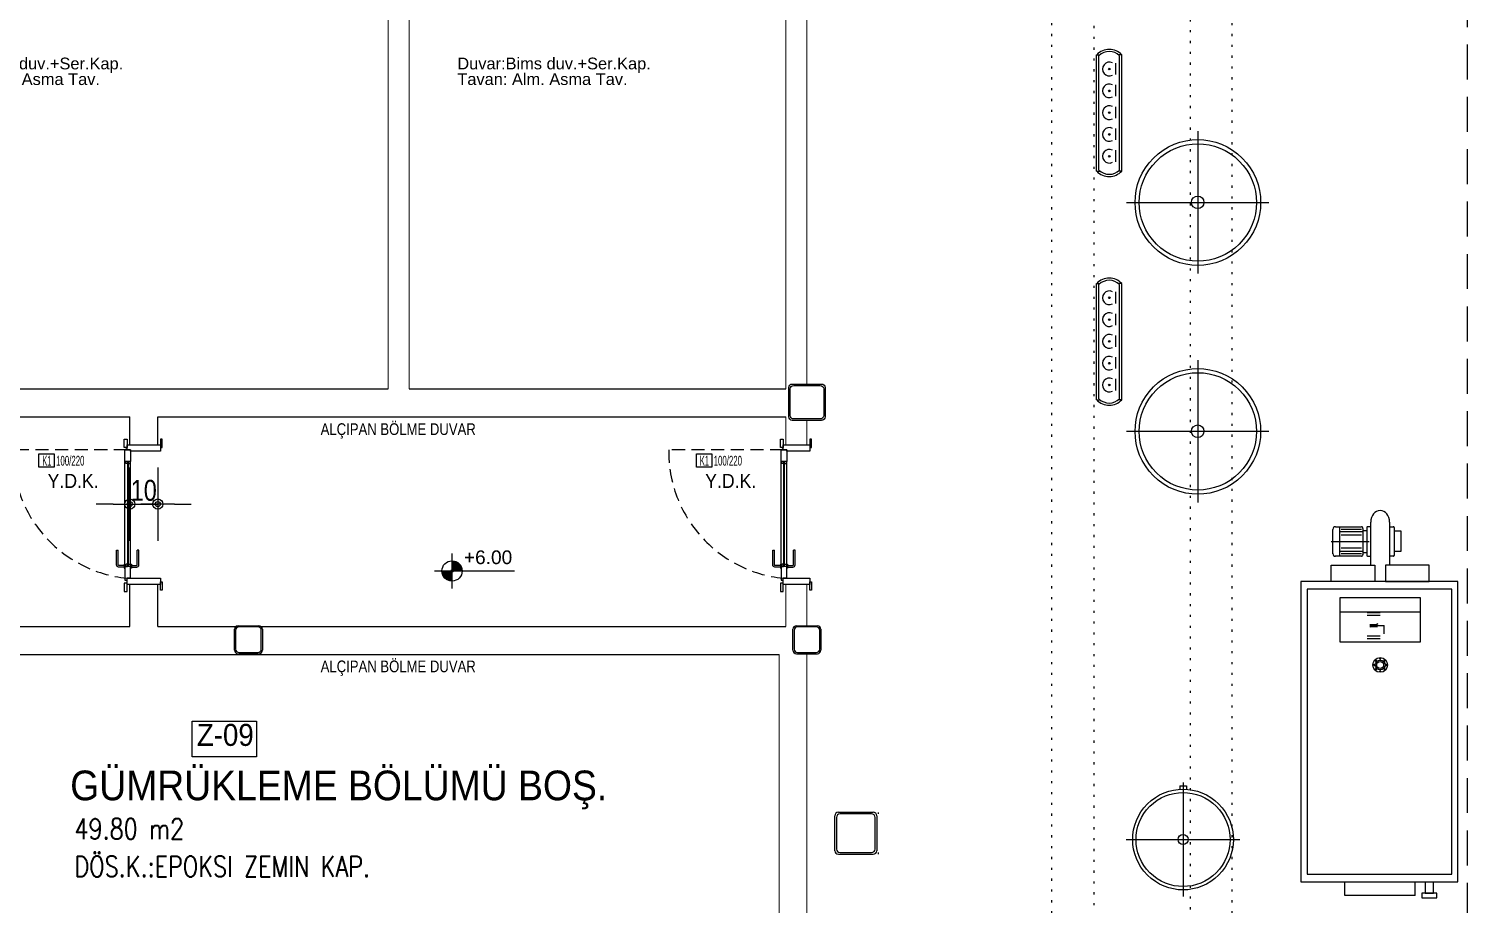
# Model space of a CAD drawing. Header units: centimetres. Extents: x 681015 to 688218, y 3995806 to 4004619.
# Drawn here: x 684387 to 685417, y 3997689 to 3998315 of the extents above; entities that cross this region are included whole.
import ezdxf
from ezdxf.enums import TextEntityAlignment as Align

# ---------------------------------------------------------------- set-up
doc = ezdxf.new("R2010")
doc.units = ezdxf.units.CM
doc.header["$LTSCALE"] = 100
doc.header["$MEASUREMENT"] = 0
doc.header["$PDMODE"] = 3
for name, pattern in [('DASHDOT', [1, 0.5, -0.25, 0, -0.25]), ('DOT4', [0.0775, 0.015, -0.0625]), ('DUZ', [500, 500]), ('HIDDEN', [0.375, 0.25, -0.125]), ('HIDDEN2', [0.1875, 0.125, -0.0625])]:
    doc.linetypes.add(name, pattern=pattern)
doc.layers.get('0').update_dxf_attribs({"linetype": 'DUZ'})
for name, color, linetype in [('BA', 6, 'Continuous'), ('DIM-IC', 10, 'Continuous'), ('DUV', 4, 'Continuous'), ('IZ1', 8, 'HIDDEN2'), ('kapi', 2, 'Continuous'), ('KOT', 30, 'Continuous'), ('NOTASYON', 7, 'Continuous'), ('PROMEK_13_EMIS KANALI', 150, 'Continuous'), ('PROMEK_26_EKIPMAN RENGI-1', 4, 'Continuous'), ('PROMEK_28_EKIPMAN RENGI-3', 13, 'Continuous'), ('PROMEK_29_EKIPMAN RENGI-4', 14, 'Continuous'), ('PROMEK_30_EKIPMAN RENGI-5', 60, 'Continuous'), ('PROMEK_31_EKIPMAN RENGI-6', 61, 'Continuous'), ('PROMEK_32_EKIPMAN RENGI-7', 62, 'Continuous'), ('PROMEK_34_EKIPMAN RENGI-9', 240, 'Continuous'), ('PROMEK_35_EKIPMAN RENGI-10', 244, 'Continuous'), ('TEXT', 7, 'Continuous'), ('TEXT-DÖŞ-KAPLAMA', 30, 'Continuous'), ('TEXT-M2', 8, 'Continuous'), ('TEXT-ODA-NO', 3, 'Continuous'), ('YAZI', 7, 'Continuous'), ('YAZI - MALZEMELER', 30, 'Continuous')]:
    doc.layers.add(name, color=color, linetype=linetype)
doc.layers.add('DOGALGAZ', color=130, linetype='Continuous', lineweight=0)
doc.styles.add('ARIAL', font='arial.ttf')
doc.styles.add('ARIEL25S', font='arial.ttf', dxfattribs={"width": 0.9, "height": 75})
doc.styles.add('BAS', font='arial.ttf', dxfattribs={"height": 100})
doc.styles.add('HELVI', font='arial.ttf', dxfattribs={"width": 0.9})
doc.styles.add('OL', font='arial.ttf', dxfattribs={"width": 0.8, "height": 15})
doc.styles.add('ROMANS', font='ROMANS.shx', dxfattribs={"width": 0.9})
doc.styles.add('SIMPLEX', font='turkce.shx', dxfattribs={"width": 0.65, "height": 10})
doc.styles.add('TR', font='arial.ttf')
doc.dimstyles.new('ahmet 50', dxfattribs={"dimtxt": 25, "dimasz": 12, "dimexe": 0.18, "dimexo": 0.06, "dimgap": 2, "dimtad": 1, "dimdec": 0, "dimlfac": 0.5, "dimrnd": 1, "dimzin": 9, "dimdsep": 46, "dimtxsty": 'OL', "dimblk": 'DIMDOT2', "dimcen": 0.09, "dimse1": 1, "dimse2": 1, "dimclrd": 256, "dimclre": 256, "dimadec": 0, "dimazin": 0, "dimtfac": 1, "dimtdec": 0, "dimtix": 1, "dimtmove": 2, "dimatfit": 3, "dimldrblk": 'DIMDOT2', "dimfxl": 1, "dimtolj": 1, "dimarcsym": 0})

# ---------------------------------------------------------------- blocks, each defined once
blk = doc.blocks.new('K')
at = {"layer": 'KOT'}
for p, q in [((0, -9.49), (0, 9.49)), ((-9.49, 0), (33.83, 0)), ((-5.39, -1.03), (-5.39, 0)), ((-5.15, -1.91), (-5.15, 0)), ((-4.9, -2.47), (-4.9, 0)), ((-4.66, -2.91), (-4.66, 0)), ((-4.41, -3.27), (-4.41, 0)), ((-4.17, -3.57), (-4.17, 0)), ((-3.92, -3.84), (-3.92, 0)), ((-3.68, -4.08), (-3.68, 0)), ((-3.43, -4.28), (-3.43, 0)), ((-3.19, -4.47), (-3.19, 0)), ((-2.94, -4.63), (-2.94, 0)), ((-2.7, -4.78), (-2.7, 0)), ((-2.45, -4.91), (-2.45, 0)), ((-2.21, -5.03), (-2.21, 0)), ((-1.96, -5.13), (-1.96, 0)), ((-1.72, -5.21), (-1.72, 0)), ((-1.47, -5.29), (-1.47, 0)), ((-1.23, -5.35), (-1.23, 0)), ((-0.98, -5.4), (-0.98, 0)), ((-0.74, -5.44), (-0.74, 0)), ((0.25, 5.48), (0.25, 0.66)), ((0.49, 5.47), (0.49, 0.5)), ((0.74, 5.44), (0.74, 0)), ((0.98, 5.4), (0.98, 0)), ((1.23, 5.35), (1.23, 0)), ((1.47, 5.29), (1.47, 0)), ((1.72, 5.21), (1.72, 0)), ((1.96, 5.13), (1.96, 0)), ((2.21, 5.03), (2.21, 0)), ((2.45, 4.91), (2.45, 0)), ((2.7, 4.78), (2.7, 0)), ((2.94, 4.63), (2.94, 0)), ((3.19, 4.47), (3.19, 0)), ((3.43, 4.28), (3.43, 0)), ((3.68, 4.08), (3.68, 0)), ((3.92, 3.84), (3.92, 0)), ((4.17, 3.57), (4.17, 0)), ((4.41, 3.27), (4.41, 0)), ((4.66, 2.91), (4.66, 0)), ((4.9, 2.47), (4.9, 0)), ((5.15, 1.91), (5.15, 0)), ((5.39, 1.03), (5.39, 0)), ((-0.49, -5.47), (-0.49, -0.5)), ((-0.25, -5.48), (-0.25, -0.66))]:
    blk.add_line(p, q, dxfattribs=at)
for radius in [5.49, 0.7]:
    blk.add_circle((0, 0), radius, dxfattribs=at)
blk = doc.blocks.new('KELEBEK VANA_SISTEM_YUKSEL')
at = {"layer": 'PROMEK_34_EKIPMAN RENGI-9'}
for p, q in [((-26, -13.2), (-26, 12.8)), ((-20.8, -13.2), (-20.8, 12.8)), ((-3.2, 8), (3.2, -8)), ((16.3, 21), (0, 21)), ((0, -0.2), (0, 21)), ((20.8, -13.2), (20.8, 12.8)), ((26, -13.2), (26, 12.8))]:
    blk.add_line(p, q, dxfattribs=at)
blk.add_trace([(-3.2, 8), (3.2, 8), (-3.2, -8), (3.2, -8)], dxfattribs=at)
blk = doc.blocks.new('KAZAN (PLAN-1)')
at = {"layer": 'PROMEK_26_EKIPMAN RENGI-1'}
for p, q in [((310.5, 111.4), (-119.5, 111.4)), ((-119.5, 111.4), (-119.5, -113.6)), ((310.5, -113.6), (310.5, 111.4)), ((-119.5, -113.6), (310.5, -113.6))]:
    blk.add_line(p, q, dxfattribs=at)
at = {"layer": 'PROMEK_28_EKIPMAN RENGI-3'}
for p, q in [((299.6, 102.5), (-108.6, 102.5)), ((-108.6, 102.5), (-108.6, -104.7)), ((299.6, -104.7), (299.6, 102.5)), ((-108.6, -104.7), (299.6, -104.7))]:
    blk.add_line(p, q, dxfattribs=at)
at = {"layer": 'PROMEK_29_EKIPMAN RENGI-4'}
for radius in [10.5, 7, 5]:
    blk.add_circle((0, 0), radius, dxfattribs=at)
at = {"layer": 'PROMEK_30_EKIPMAN RENGI-5'}
for p, q in [((-119.5, 70.2), (-142.7, 70.2)), ((-142.7, 70.2), (-142.7, 7.7)), ((326.6, 76.3), (310.5, 76.3)), ((310.5, 64.4), (326.6, 64.4)), ((333.5, 81), (326.6, 81)), ((326.6, 81), (326.6, 59.6)), ((326.6, 64.4), (326.6, 76.3)), ((333.5, 59.6), (333.5, 81)), ((-96.5, -57.1), (-96.5, 57.1)), ((-96.5, 57.1), (-32.7, 57.1)), ((-75.6, 57.1), (-75.6, -57.1)), ((-32.7, 57.1), (-32.7, -57.1)), ((329.8, 50.3), (310.5, 50.3)), ((326.6, 59.6), (333.5, 59.6)), ((329.8, 50.3), (329.8, -50.4)), ((-142.7, 7.7), (-119.5, 7.7)), ((-142.7, -7.7), (-119.5, -7.7)), ((-142.7, -70.2), (-142.7, -7.7)), ((-32.7, -57.1), (-96.5, -57.1)), ((329.8, -50.4), (310.5, -50.4)), ((-119.5, -70.2), (-142.7, -70.2))]:
    blk.add_line(p, q, dxfattribs=at)
at = {"layer": 'PROMEK_32_EKIPMAN RENGI-7'}
for p, q in [((-119.5, 7.7), (-119.5, 70.2)), ((-119.5, -7.7), (-119.5, -70.2))]:
    blk.add_line(p, q, dxfattribs=at)
at = {"layer": 'PROMEK_34_EKIPMAN RENGI-9'}
for p, q in [((-162.7, 30.3), (-191.6, 30.3)), ((-191.6, 30.3), (-191.6, 20)), ((-162.7, 20), (-162.7, 30.3)), ((-204.6, 13.4), (-143.4, 13.4)), ((-197.9, 13.8), (-197.9, 18.8)), ((-196.7, 20), (-156.8, 20)), ((-155.7, 18.9), (-155.7, 13.8)), ((-142.7, -13.4), (-204.6, -13.4)), ((-197.9, -13.9), (-197.9, -17.8)), ((-196.7, -19.1), (-156.8, -19.1)), ((-192.5, -24.7), (-192.5, -19)), ((-176.8, -70.3), (-176.8, -15.6)), ((-161.2, -24.7), (-161.2, -19)), ((-155.7, -17.9), (-155.7, -13.9)), ((-197.9, -64.2), (-197.9, -26.6)), ((-195.4, -24.7), (-157.7, -24.7)), ((-194.2, -56), (-194.2, -26.7)), ((-191, -58.2), (-191, -24.7)), ((-186.3, -56), (-186.3, -26.7)), ((-167.5, -56.1), (-167.5, -26.6)), ((-162.8, -58.2), (-162.8, -24.7)), ((-159.5, -56.1), (-159.5, -26.7)), ((-155.7, -26.5), (-155.7, -64.8)), ((-197.9, -58.2), (-155.7, -58.2)), ((-159.2, -67.7), (-194.1, -67.7))]:
    blk.add_line(p, q, dxfattribs=at)
for centre, major_axis, start_param, end_param in [((-204.6, 0), (16.4, 0), 1.571205, 4.71269), ((-196.7, 19), (1.25, 0), 1.570796, 3.345303), ((-157, 19), (1.25, 0), -0.20371, 1.570796), ((-196.7, -18), (1.25, 0), 2.937882, 4.712389), ((-157, -18), (1.25, 0), -1.570796, 0.20371), ((-195.6, -26.6), (2.36, 0), 1.494656, 3.141593), ((-158.1, -26.6), (2.36, 0), 0, 1.646937), ((-194.1, -64.6), (3.84, 0), 3.012201, 4.712389), ((-159.5, -64.6), (3.84, 0), -1.570796, 0.129391)]:
    blk.add_ellipse(centre, major_axis=major_axis, ratio=0.820513, start_param=start_param, end_param=end_param, dxfattribs=at)
at = {"layer": 'PROMEK_35_EKIPMAN RENGI-10', "lineweight": 5}
for centre in [(-8.8, 0), (-6.2, 6.2), (0, 8.7), (6.2, 6.2), (8.7, 0), (-6.2, -6.2), (0, -8.8), (6.2, -6.2)]:
    blk.add_circle(centre, 1, dxfattribs=at)
blk = doc.blocks.new('genlesme tankı')
at = {"layer": 'PROMEK_26_EKIPMAN RENGI-1'}
for p, q in [((-3426.5, -2345.1), (-3421.7, -2345.1)), ((-3426.5, -2345.1), (-3426.5, -2347.6)), ((-3421.7, -2345.1), (-3421.7, -2347.6))]:
    blk.add_line(p, q, dxfattribs=at)
blk.add_ellipse((-3424.1, -2383.5), major_axis=(-25.5, -25.5), ratio=1, dxfattribs=at)
at = {"layer": 'PROMEK_29_EKIPMAN RENGI-4', "linetype": 'DASHDOT', "ltscale": 8}
for p, q in [((-3424.1, -2342.8), (-3424.1, -2424.2)), ((-3464.8, -2383.5), (-3383.4, -2383.5))]:
    blk.add_line(p, q, dxfattribs=at)
at = {"layer": 'PROMEK_29_EKIPMAN RENGI-4'}
for major_axis, start_param, end_param in [((-23.8, -23.8), 1.570796326794901, 7.853981633974487), ((-2.55, -2.55), 1.570796326794896, 7.853981633974483)]:
    blk.add_ellipse((-3424.1, -2383.5), major_axis=major_axis, ratio=1, start_param=start_param, end_param=end_param, dxfattribs=at)
blk = doc.blocks.new('ANANAN')
at = {"layer": 'PROMEK_31_EKIPMAN RENGI-6', "lineweight": -3}
for p, q in [((-2434.9, -1372.2), (-2434.9, -1374.6)), ((-2434.9, -1372.2), (-2351.5, -1372.2)), ((-2434.1, -1373.8), (-2352.2, -1373.8)), ((-2351.5, -1372.2), (-2351.5, -1374.6)), ((-2434.8, -1390.2), (-2434.8, -1387.9)), ((-2434.8, -1390.2), (-2351.6, -1390.2)), ((-2434.1, -1388.6), (-2352.3, -1388.6)), ((-2351.6, -1390.2), (-2351.6, -1387.9))]:
    blk.add_line(p, q, dxfattribs=at)
at = {"layer": 'PROMEK_31_EKIPMAN RENGI-6', "linetype": 'Continuous', "lineweight": -3}
for p, q in [((-2428.1, -1385.9), (-2419.9, -1385.9)), ((-2412.5, -1385.9), (-2404.4, -1385.9)), ((-2396.9, -1385.9), (-2388.8, -1385.9)), ((-2381.3, -1385.9), (-2373.2, -1385.9)), ((-2365.8, -1385.9), (-2357.6, -1385.9))]:
    blk.add_line(p, q, dxfattribs=at)
for centre in [(-2424.2, -1381.3), (-2408.6, -1381.3), (-2393, -1381.3), (-2377.4, -1381.3), (-2361.8, -1381.3)]:
    blk.add_circle(centre, 0.589, dxfattribs=at)
at = {"layer": 'PROMEK_31_EKIPMAN RENGI-6', "lineweight": -3}
for centre, radius, start, end in [((-2426.4, -1381.2), 12.3, 133.3151, 227.0951), ((-2426.4, -1381.2), 10.7, 136.2108, 223.9974), ((-2360, -1381.2), 10.7, 316.0026, 43.7892), ((-2360, -1381.2), 12.3, 312.9371, 46.6129)]:
    blk.add_arc(centre, radius, start, end, dxfattribs=at)
at = {"layer": 'PROMEK_31_EKIPMAN RENGI-6', "linetype": 'Continuous', "lineweight": -3}
for centre in [(-2424.2, -1381.3), (-2408.6, -1381.3), (-2393, -1381.3), (-2377.4, -1381.3), (-2361.8, -1381.3)]:
    blk.add_arc(centre, 4.92, 331.9392, 208.1911, dxfattribs=at)
blk = doc.blocks.new('GN1')
at = {"layer": 'PROMEK_26_EKIPMAN RENGI-1'}
blk.add_ellipse((-4194.5, -1541.7), major_axis=(-31.8, -31.8), ratio=1, dxfattribs=at)
at = {"layer": 'PROMEK_29_EKIPMAN RENGI-4', "linetype": 'DASHDOT', "ltscale": 8}
for p, q in [((-4194.6, -1490.7), (-4194.6, -1592.5)), ((-4245.5, -1541.6), (-4143.6, -1541.6))]:
    blk.add_line(p, q, dxfattribs=at)
at = {"layer": 'PROMEK_29_EKIPMAN RENGI-4'}
for centre, major_axis, start_param, end_param in [((-4194.5, -1541.7), (-29.7, -29.7), 1.570796326794901, 7.853981633974487), ((-4194.6, -1541.6), (-3.18, -3.18), 1.570796326794896, 7.853981633974483)]:
    blk.add_ellipse(centre, major_axis=major_axis, ratio=1, start_param=start_param, end_param=end_param, dxfattribs=at)
blk = doc.blocks.new('DIMDOT2')
at = {"color": 0, "linetype": 'ByBlock'}
blk.add_line((0, -2.1875), (0, 2.1875), dxfattribs=at)
blk.add_line((-1, 0), (1, 0))
for radius in [0.3038, 0.1511]:
    blk.add_circle((0, 0), radius)
blk = doc.blocks.new('*D5611')
at = {"layer": 'DEFPOINTS', "color": 0, "transparency": 16777216}
for p in [(684459, 3998027.7), (684479, 3998027.7), (684479, 3997975.3)]:
    blk.add_point(p, dxfattribs=at)
at = {"layer": 'DIM-IC', "lineweight": -2, "transparency": 16777216}
for p, q in [((684447, 3997975.3), (684435, 3997975.3)), ((684459, 3997975.3), (684479, 3997975.3)), ((684491, 3997975.3), (684503, 3997975.3))]:
    blk.add_line(p, q, dxfattribs=at)
at = {"layer": 'DIM-IC', "lineweight": -2, "transparency": 16777216, "xscale": 12, "yscale": 12, "zscale": 12}
blk.add_blockref('DIMDOT2', (684459, 3997975.3), dxfattribs=at)
at = {"layer": 'DIM-IC', "lineweight": -2, "transparency": 16777216, "xscale": 12, "yscale": 12, "zscale": 12, "rotation": 180}
blk.add_blockref('DIMDOT2', (684479, 3997975.3), dxfattribs=at)
at = {"layer": 'DIM-IC', "color": 0, "transparency": 16777216, "insert": (684469, 3997985), "char_height": 15, "attachment_point": 5, "style": 'OL'}
blk.add_mtext('\\A1;10', dxfattribs=at)
blk = doc.blocks.new('NOT-1')
at = {"layer": 'NOTASYON'}
blk.add_lwpolyline([(15.7, 13.8), (15.7, 0), (0, 0), (0, 13.8)], close=True, dxfattribs=at)
at = {"layer": 'NOTASYON', "style": 'SIMPLEX', "width": 0.55}
for tag, p in [('ISIM', (1.8, -1.4)), ('BOYUT', (17.7, -1.4))]:
    blk.add_attdef(tag, text='', height=10, dxfattribs=at).set_placement(p, align=Align.BOTTOM_LEFT)
blk = doc.blocks.new('İSİM-DÖŞ')
at = {"style": 'HELVI', "width": 0.9}
for p in [(-2.06, -35.97), (-2.06, -65.17)]:
    blk.add_attdef('ODA', text='', height=21.78, dxfattribs=at).set_placement(p, align=Align.BOTTOM_LEFT)
at = {"layer": 'TEXT-DÖŞ-KAPLAMA', "style": 'ROMANS', "width": 0.8}
blk.add_attdef('DÖS', text='', height=16.34, dxfattribs=at).set_placement((0.55, -109.88), align=Align.BOTTOM_LEFT)
at = {"layer": 'TEXT-M2', "style": 'ROMANS', "width": 0.8}
blk.add_attdef('M2', text='', height=16.34, dxfattribs=at).set_placement((0.55, -87.06), align=Align.BOTTOM_LEFT)

msp = doc.modelspace()

# ---------------------------------------------------------------- linework, layer by layer
at = {"layer": 'BA'}
for p, q in [((684536.5, 3997888.2), (684551.5, 3997888.2)), ((684550.7, 3997887.4), (684537.3, 3997887.4)), ((684936.5, 3997888.2), (684951.5, 3997888.2)), ((684950.7, 3997887.4), (684937.3, 3997887.4)), ((684534, 3997870.7), (684534, 3997885.7)), ((684534.8, 3997884.9), (684534.8, 3997871.5)), ((684553.2, 3997871.5), (684553.2, 3997884.9)), ((684554, 3997885.7), (684554, 3997870.7)), ((684934, 3997870.7), (684934, 3997885.7)), ((684934.8, 3997884.9), (684934.8, 3997871.5)), ((684953.2, 3997871.5), (684953.2, 3997884.9)), ((684954, 3997885.7), (684954, 3997870.7)), ((684536.5, 3997868.2), (684551.5, 3997868.2)), ((684537.3, 3997869), (684550.7, 3997869)), ((684936.5, 3997868.2), (684951.5, 3997868.2)), ((684937.3, 3997869), (684950.7, 3997869)), ((684966.5, 3997754.7), (684991.5, 3997754.7)), ((684990.3, 3997753.5), (684967.7, 3997753.5)), ((684995, 3997754.6), (684995, 3997753.6)), ((684964, 3997727.2), (684964, 3997752.2)), ((684965.2, 3997751), (684965.2, 3997728.4)), ((684992.8, 3997728.4), (684992.8, 3997751)), ((684994, 3997752.2), (684994, 3997727.2)), ((684966.5, 3997724.7), (684991.5, 3997724.7)), ((684967.7, 3997725.9), (684990.3, 3997725.9)), ((684995, 3997725.8), (684995, 3997724.8))]:
    msp.add_line(p, q, dxfattribs=at)
for points in [[(684933.5, 3998061.2), (684954.5, 3998061.2, -0.414214), (684957, 3998058.7), (684957, 3998037.7, -0.414214), (684954.5, 3998035.2), (684933.5, 3998035.2, -0.414214), (684931, 3998037.7), (684931, 3998058.7, -0.414214)], [(684934.5, 3998060.2), (684953.5, 3998060.2, -0.414214), (684956, 3998057.7), (684956, 3998038.7, -0.414214), (684953.5, 3998036.2), (684934.5, 3998036.2, -0.414214), (684932, 3998038.7), (684932, 3998057.7, -0.414214)]]:
    msp.add_lwpolyline(points, format="xyb", close=True, dxfattribs=at)
for centre, start, end in [((684536.5, 3997885.7), 90, 180), ((684537.3, 3997884.9), 90, 180), ((684550.7, 3997884.9), 0, 90), ((684551.5, 3997885.7), 0, 90), ((684936.5, 3997885.7), 90, 180), ((684937.3, 3997884.9), 90, 180), ((684950.7, 3997884.9), 0, 90), ((684951.5, 3997885.7), 0, 90), ((684536.5, 3997870.7), 180, 270), ((684537.3, 3997871.5), 180, 270), ((684550.7, 3997871.5), 270, 0), ((684551.5, 3997870.7), 270, 0), ((684936.5, 3997870.7), 180, 270), ((684937.3, 3997871.5), 180, 270), ((684950.7, 3997871.5), 270, 0), ((684951.5, 3997870.7), 270, 0), ((684966.5, 3997752.2), 90, 180), ((684967.7, 3997751), 90, 180), ((684990.3, 3997751), 0, 90), ((684991.5, 3997752.2), 0, 90), ((684966.5, 3997727.2), 180, 270), ((684967.7, 3997728.4), 180, 270), ((684990.3, 3997728.4), 270, 0), ((684991.5, 3997727.2), 270, 0)]:
    msp.add_arc(centre, 2.5, start, end, dxfattribs=at)
at = {"layer": 'DOGALGAZ'}
for p, q in [((684929, 3998057.7), (684929, 3998774.7)), ((684944, 3998061.2), (684944, 3998764.2)), ((684644, 3998057.7), (684644, 3998654.7)), ((684659, 3998057.7), (684659, 3998654.7)), ((684929, 3998017.7), (684929, 3998037.7)), ((684944, 3998017.7), (684944, 3998035.2)), ((684929, 3997887.7), (684929, 3997917.7)), ((684944, 3997887.7), (684944, 3997917.7)), ((684924, 3997527.7), (684924, 3997867.7)), ((684944, 3997527.7), (684944, 3997867.7))]:
    msp.add_line(p, q, dxfattribs=at)
at = {"layer": 'DUV', "linetype": 'HIDDEN'}
msp.add_line((685417, 4003779.2), (685417, 3997102.9), dxfattribs=at)
at = {"layer": 'DUV', "lineweight": -2}
for p, q in [((684364, 3998057.7), (684644, 3998057.7)), ((684659, 3998057.7), (684929, 3998057.7)), ((684334, 3998037.7), (684459, 3998037.7)), ((684459, 3998017.7), (684459, 3998037.7)), ((684479, 3998017.7), (684479, 3998037.7)), ((684479, 3998037.7), (684929, 3998037.7)), ((684459, 3998017.7), (684479, 3998017.7)), ((684929, 3998017.7), (684944, 3998017.7)), ((684459, 3997887.7), (684459, 3997917.7)), ((684479, 3997917.7), (684459, 3997917.7)), ((684479, 3997887.7), (684479, 3997917.7)), ((684944, 3997917.7), (684929, 3997917.7)), ((684084, 3997887.7), (684459, 3997887.7)), ((684479, 3997887.7), (684929, 3997887.7)), ((684104, 3997867.7), (684924, 3997867.7))]:
    msp.add_line(p, q, dxfattribs=at)
at = {"layer": 'IZ1', "linetype": 'DOT4'}
for p, q in [((685218.5, 4003375.2), (685218.5, 3997535.2)), ((685248.5, 3997535.2), (685248.5, 4003375.2)), ((685119.5, 3997535.2), (685119.5, 4001704.2)), ((685149.5, 4001704.2), (685149.5, 3997535.2))]:
    msp.add_line(p, q, dxfattribs=at)
at = {"layer": 'kapi'}
for points in [[(684457, 3998015.7), (684455, 3998015.7), (684455, 3998021.7), (684457, 3998021.7)], [(684481, 3998015.7), (684482.2, 3998015.7), (684482.2, 3998021.7), (684481, 3998021.7)], [(684927, 3998015.7), (684925, 3998015.7), (684925, 3998021.7), (684927, 3998021.7)], [(684946, 3998015.7), (684947.2, 3998015.7), (684947.2, 3998021.7), (684946, 3998021.7)], [(684459.5, 3998005.7), (684455.5, 3998005.7), (684455.5, 3998014), (684459.5, 3998014)], [(684457, 3998014.2), (684457, 3998017.7), (684481, 3998017.7), (684481, 3998013.2), (684459.5, 3998013.2), (684459.5, 3998014.2)], [(684929.5, 3998005.7), (684925.5, 3998005.7), (684925.5, 3998014), (684929.5, 3998014)], [(684927, 3998014.2), (684927, 3998017.7), (684946, 3998017.7), (684946, 3998013.2), (684929.5, 3998013.2), (684929.5, 3998014.2)], [(684455.8, 3998005.7), (684457.3, 3998005.7), (684457.3, 3998004.2), (684456.3, 3998004.2), (684455.8, 3998004.7)], [(684459.3, 3998005.7), (684457.8, 3998005.7), (684457.8, 3998004.2), (684458.8, 3998004.2), (684459.3, 3998004.7)], [(684925.8, 3998005.7), (684927.3, 3998005.7), (684927.3, 3998004.2), (684926.3, 3998004.2), (684925.8, 3998004.7)], [(684929.3, 3998005.7), (684927.8, 3998005.7), (684927.8, 3998004.2), (684928.8, 3998004.2), (684929.3, 3998004.7)], [(684455.5, 3997932.2), (684455, 3997932.2), (684455, 3997929.4), (684455.5, 3997929.4)], [(684459.5, 3997922.5), (684459.5, 3997930.7), (684455.5, 3997930.7), (684455.5, 3997920.7), (684457, 3997920.7), (684457, 3997922.5), (684459.5, 3997922.5)], [(684455.8, 3997930.7), (684457.3, 3997930.7), (684457.3, 3997932.2), (684456.3, 3997932.2), (684455.8, 3997931.7)], [(684459.3, 3997930.7), (684457.8, 3997930.7), (684457.8, 3997932.2), (684458.8, 3997932.2), (684459.3, 3997931.7)], [(684459.5, 3997932.2), (684460.1, 3997932.2), (684460.1, 3997929.4), (684459.5, 3997929.4)], [(684925.5, 3997932.2), (684925, 3997932.2), (684925, 3997929.4), (684925.5, 3997929.4)], [(684929.5, 3997922.5), (684929.5, 3997930.7), (684925.5, 3997930.7), (684925.5, 3997920.7), (684927, 3997920.7), (684927, 3997922.5), (684929.5, 3997922.5)], [(684925.8, 3997930.7), (684927.3, 3997930.7), (684927.3, 3997932.2), (684926.3, 3997932.2), (684925.8, 3997931.7)], [(684929.3, 3997930.7), (684927.8, 3997930.7), (684927.8, 3997932.2), (684928.8, 3997932.2), (684929.3, 3997931.7)], [(684929.5, 3997932.2), (684930.1, 3997932.2), (684930.1, 3997929.4), (684929.5, 3997929.4)], [(684457, 3997918.7), (684455, 3997918.7), (684455, 3997912.7), (684457, 3997912.7)], [(684481, 3997917.7), (684457, 3997917.7), (684457, 3997922.2), (684481, 3997922.2)], [(684481, 3997919.7), (684482.2, 3997919.7), (684482.2, 3997913.7), (684481, 3997913.7)], [(684927, 3997918.7), (684925, 3997918.7), (684925, 3997912.7), (684927, 3997912.7)], [(684946, 3997917.7), (684927, 3997917.7), (684927, 3997922.2), (684946, 3997922.2)], [(684946, 3997919.7), (684947.2, 3997919.7), (684947.2, 3997913.7), (684946, 3997913.7)]]:
    msp.add_lwpolyline(points, close=True, dxfattribs=at)
at = {"layer": 'kapi', "linetype": 'HIDDEN2', "ltscale": 0.75}
for points in [[(684457, 3998014.2), (684375, 3998014.2, 0.389764), (684457, 3997922.2)], [(684927, 3998014.2), (684845, 3998014.2, 0.389764), (684927, 3997922.2)]]:
    msp.add_lwpolyline(points, format="xyb", dxfattribs=at)
at = {"layer": 'kapi'}
for points in [[(684455.5, 3997930.7), (684455.5, 3998005.7)], [(684457.3, 3998005.7), (684457.3, 3997930.7)], [(684457.8, 3998005.7), (684457.8, 3997930.7)], [(684459.5, 3997930.7), (684459.5, 3998005.7)], [(684925.5, 3997930.7), (684925.5, 3998005.7)], [(684927.3, 3998005.7), (684927.3, 3997930.7)], [(684927.8, 3998005.7), (684927.8, 3997930.7)], [(684929.5, 3997930.7), (684929.5, 3998005.7)]]:
    msp.add_lwpolyline(points, dxfattribs=at)
for points in [[(684455, 3997930.2), (684451, 3997930.2, -0.414214), (684449.5, 3997931.7), (684449.5, 3997942.2), (684450.7, 3997942.2)], [(684455, 3997931.4), (684451, 3997931.4, -0.414214), (684450.7, 3997931.7), (684450.7, 3997942.2)], [(684460.1, 3997930.2), (684464, 3997930.2, 0.414214), (684465.5, 3997931.7), (684465.5, 3997942.2), (684464.3, 3997942.2)], [(684460.1, 3997931.4), (684464, 3997931.4, 0.414214), (684464.3, 3997931.7), (684464.3, 3997942.2)], [(684925, 3997930.2), (684921, 3997930.2, -0.414214), (684919.5, 3997931.7), (684919.5, 3997942.2), (684920.7, 3997942.2)], [(684925, 3997931.4), (684921, 3997931.4, -0.414214), (684920.7, 3997931.7), (684920.7, 3997942.2)], [(684930.1, 3997931.4), (684934, 3997931.4, 0.414214), (684934.3, 3997931.7), (684934.3, 3997942.2)], [(684930.1, 3997930.2), (684934, 3997930.2, 0.414214), (684935.5, 3997931.7), (684935.5, 3997942.2), (684934.3, 3997942.2)]]:
    msp.add_lwpolyline(points, format="xyb", dxfattribs=at)
for centre in [(684456.5, 3998014.4), (684926.5, 3998014.4)]:
    msp.add_circle(centre, 0.484, dxfattribs=at)
at = {"layer": 'TEXT-ODA-NO'}
msp.add_lwpolyline([(684503.7, 3997819.9), (684549.7, 3997819.9), (684549.7, 3997794.3), (684503.7, 3997794.3)], close=True, dxfattribs=at)

# ---------------------------------------------------------------- block references
at = {"layer": 'KOT', "xscale": 1.3230000003241, "yscale": 1.3230000003241, "zscale": 1.3230000003241}
msp.add_blockref('K', (684689.8, 3997927.4), dxfattribs=at)
at = {"layer": 'NOTASYON'}
ref = msp.add_blockref('NOT-1', (684393.8, 3998001.6), dxfattribs=dict(at, xscale=0.7000000001862645, yscale=0.7000000001862645, zscale=0.7000000001862645))
ref.add_attrib('BOYUT', '100/220', dxfattribs={"height": 7, "style": 'SIMPLEX', "width": 0.6}).set_placement((684406.2, 3998000.7), align=Align.BOTTOM_LEFT)
ref.add_attrib('ISIM', 'K1', dxfattribs={"height": 7, "style": 'SIMPLEX', "width": 0.55}).set_placement((684396.3, 3998000.7), align=Align.BOTTOM_LEFT)
ref = msp.add_blockref('NOT-1', (684864.8, 3998001.6), dxfattribs=dict(at, xscale=0.7000000001862645, yscale=0.7000000001862645, zscale=0.7000000001862645))
ref.add_attrib('BOYUT', '100/220', dxfattribs={"height": 7, "style": 'SIMPLEX', "width": 0.6}).set_placement((684877.2, 3998000.7), align=Align.BOTTOM_LEFT)
ref.add_attrib('ISIM', 'K1', dxfattribs={"height": 7, "style": 'SIMPLEX', "width": 0.55}).set_placement((684867.3, 3998000.7), align=Align.BOTTOM_LEFT)
at = {"layer": 'PROMEK_13_EMIS KANALI', "rotation": 90}
for p in [(683779.3, 4000648.4), (683779.3, 4000484.7)]:
    msp.add_blockref('ANANAN', p, dxfattribs=at)
at = {"layer": 'PROMEK_13_EMIS KANALI'}
for name, p in [('GN1', (689418.5, 3999732.8)), ('GN1', (689418.5, 3999569)), ('genlesme tankı', (688637.5, 4000118.7))]:
    msp.add_blockref(name, p, dxfattribs=at)
at = {"layer": 'PROMEK_31_EKIPMAN RENGI-6', "xscale": 0.5, "yscale": 0.5, "zscale": 0.5, "rotation": 270}
msp.add_blockref('KAZAN (PLAN-1)', (685354.6, 3997860.1), dxfattribs=at)
at = {"layer": 'PROMEK_34_EKIPMAN RENGI-9', "xscale": 0.3574999999254942, "yscale": 0.3574999999254942, "zscale": 0.3574999999254942, "rotation": 270}
msp.add_blockref('KELEBEK VANA_SISTEM_YUKSEL', (685350, 3997888.3), dxfattribs=at)
at = {"layer": 'TEXT'}
ref = msp.add_blockref('İSİM-DÖŞ', (684418.7, 3997804.4), dxfattribs=dict(at, xscale=1.181249999906868, yscale=1.181249999906868, zscale=1.181249999906868))
ref.add_attrib('DÖS', 'DÖS.K.:EPOKSI ZEMIN KAP. ', dxfattribs={"layer": 'TEXT-DÖŞ-KAPLAMA', "height": 14.7, "style": 'ROMANS', "width": 0.8}).set_placement((684419.3, 3997704.1), align=Align.BOTTOM_LEFT)
ref.add_attrib('M2', '49.80 m2', dxfattribs={"layer": 'TEXT-M2', "height": 14.7, "style": 'ROMANS', "width": 0.8}).set_placement((684419.3, 3997731.1), align=Align.BOTTOM_LEFT)
ref.add_attrib('ODA', 'GÜMRÜKLEME BÖLÜMÜ BOŞ.', dxfattribs={"layer": '0', "height": 21.262, "style": 'HELVI', "width": 0.9}).set_placement((684416.3, 3997756.9), align=Align.BOTTOM_LEFT)

# ---------------------------------------------------------------- texts
at = {"layer": 'KOT', "style": 'TR'}
msp.add_text('+6.00', height=9.8, rotation=360, dxfattribs=at).set_placement((684698.3, 3997932.3))
at = {"layer": 'TEXT', "style": 'ARIEL25S', "width": 0.9}
for p in [(684400.1, 3997986.8), (684871.1, 3997986.8)]:
    msp.add_text('Y.D.K.', height=10.08, dxfattribs=at).set_placement(p)
at = {"layer": 'TEXT-ODA-NO', "style": 'ARIEL25S', "width": 0.9}
msp.add_text('Z-09', height=15.75, dxfattribs=at).set_placement((684527.4, 3997802.2), align=Align.CENTER)
at = {"layer": 'YAZI', "style": 'BAS', "width": 0.8}
for p in [(684595.7, 3998024.7), (684595.7, 3997854.9)]:
    msp.add_text('ALÇIPAN BÖLME DUVAR ', height=8.4, dxfattribs=at).set_placement(p)
at = {"layer": 'YAZI - MALZEMELER', "lineweight": -2, "char_height": 8.4, "width": 167.815, "attachment_point": 1, "line_spacing_factor": 0.8, "style": 'ARIAL'}
for insert in [(684315.7, 3998339.6), (684693.6, 3998339.6)]:
    msp.add_mtext('\\P\\P\\P\\PDuvar:Bims duv.+Ser.Kap.\\PTavan: Alm. Asma Tav.', dxfattribs=dict(at, insert=insert))

# ---------------------------------------------------------------- dimensions: what is measured, and where the dimension line sits
at = {"layer": 'DIM-IC'}
dim = msp.add_linear_dim(base=(684479, 3997975.3), p1=(684459, 3998027.7), p2=(684479, 3998027.7), dimstyle='ahmet 50', dxfattribs=at)
dim.commit()
dim.dimension.update_dxf_attribs({"geometry": '*D5611', "text_midpoint": (684469, 3997985)})

doc.saveas('drawing.dxf')
